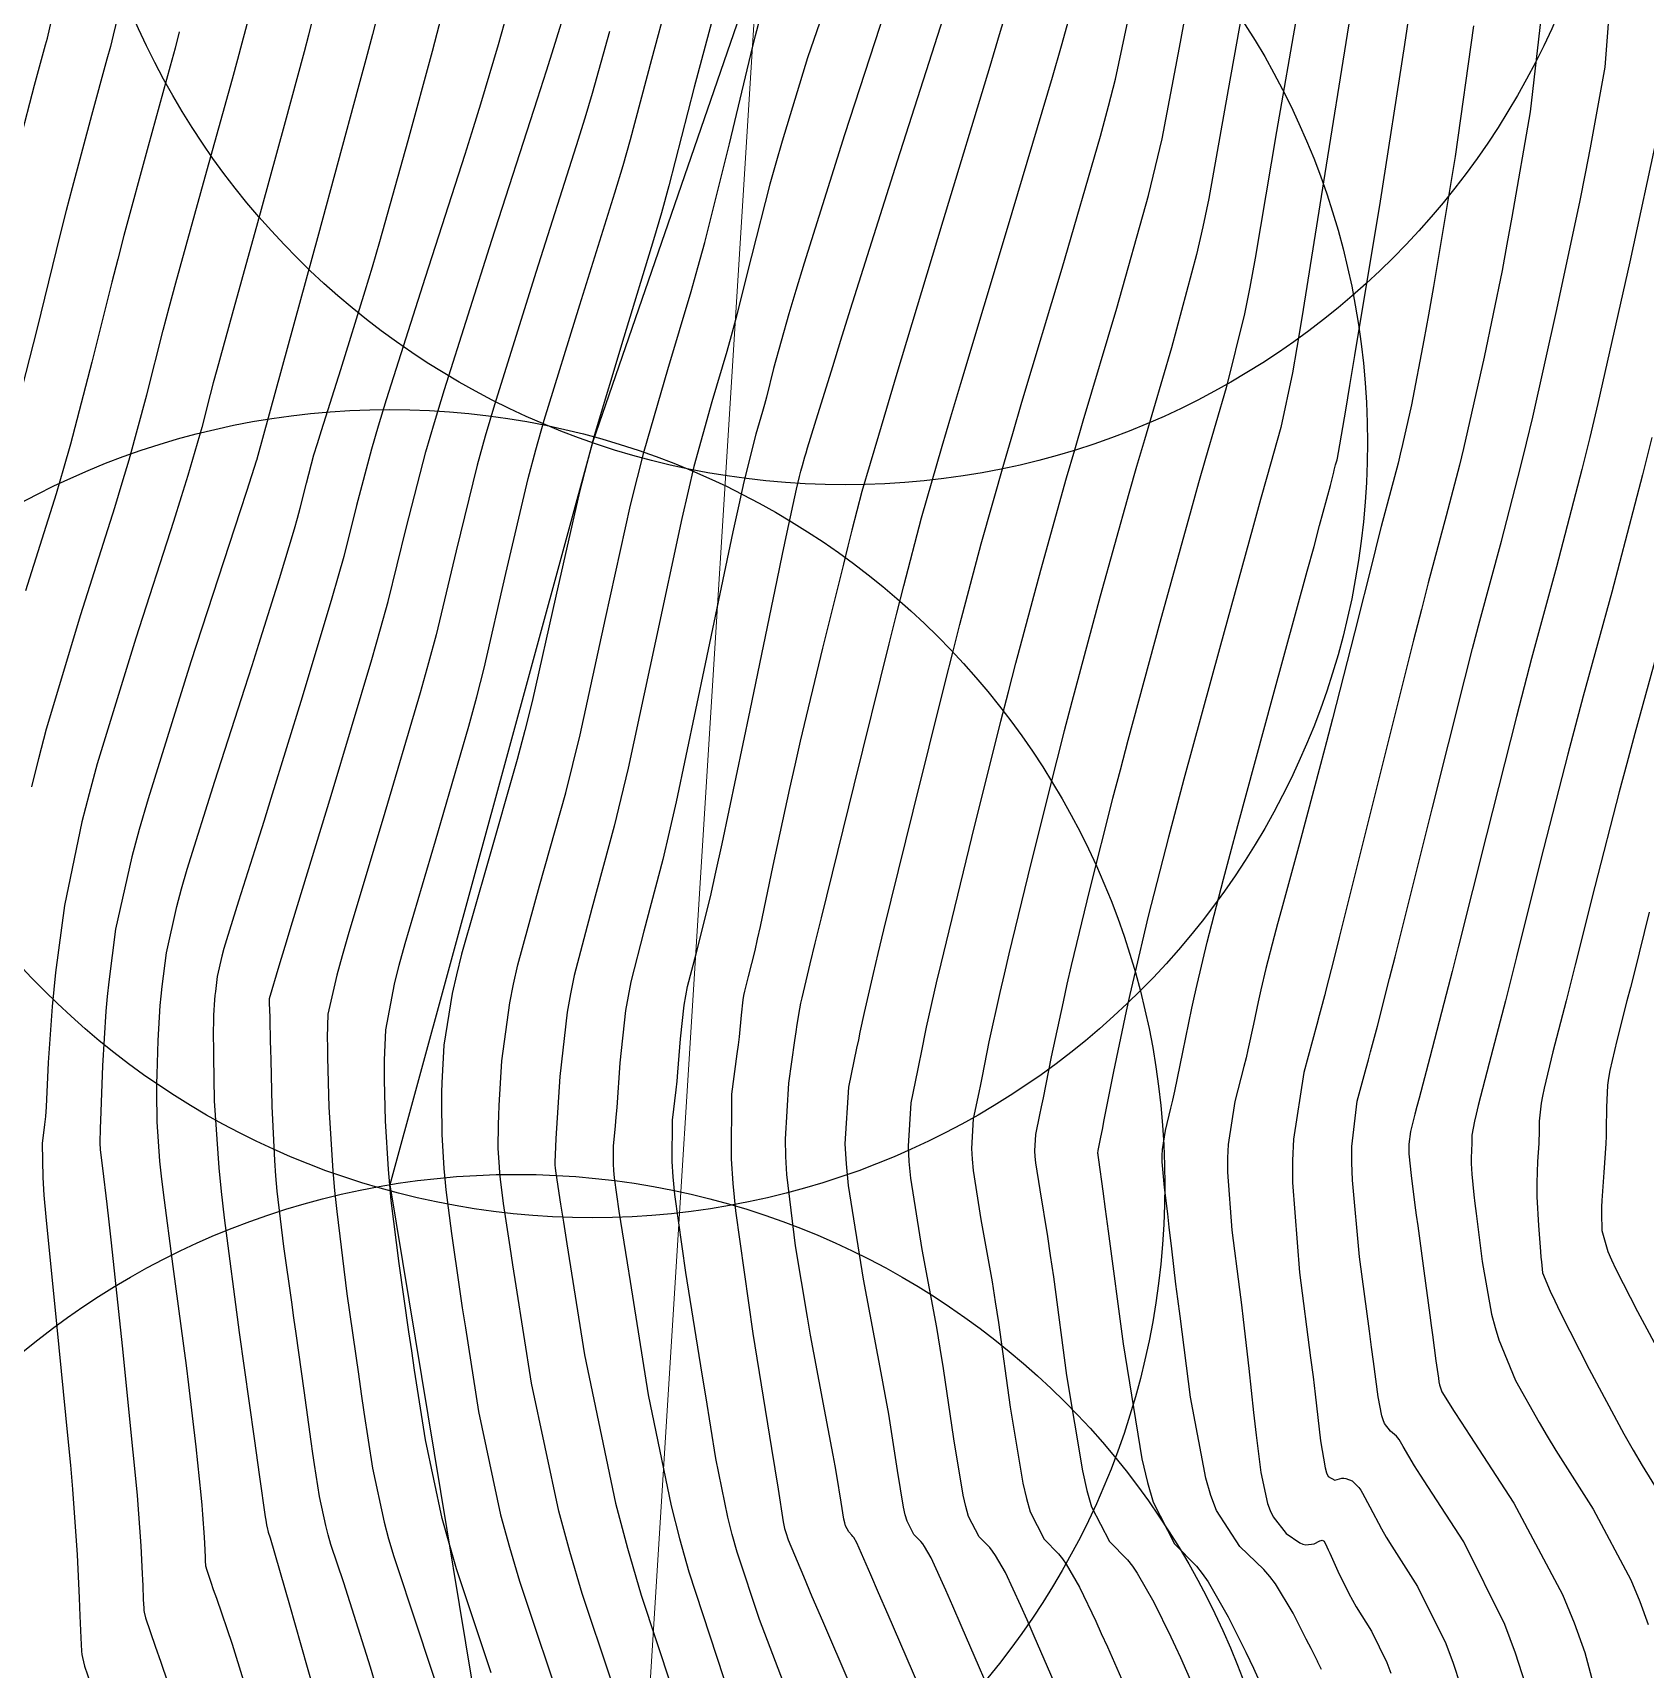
# Model space of a CAD drawing. Header units: metres. Extents: x 837117 to 838477, y 1189012 to 1191015.
# Drawn here: x 837711.6 to 837771.9, y 1189514.8 to 1189576 of the extents above; entities that cross this region are included whole.
import ezdxf

# ---------------------------------------------------------------- set-up
doc = ezdxf.new("R2010")
doc.units = ezdxf.units.M
doc.header["$LTSCALE"] = 0.3
for name, color, linetype in [('CIRCULOS', 60, 'Continuous'), ('COTAS 10', 1, 'Continuous'), ('COTAS INT', 252, 'Continuous'), ('LINEA_DE_CEROS', 61, 'Continuous')]:
    doc.layers.add(name, color=color, linetype=linetype)
doc.layers.add('Linea_Tendencia', color=51, linetype='Continuous', lineweight=20)

msp = doc.modelspace()

# ---------------------------------------------------------------- linework, layer by layer
at = {"layer": 'CIRCULOS'}
for centre in [(837741.996, 1189588.093), (837732.54, 1189560.678), (837724.959, 1189532.911), (837729.694, 1189504.3)]:
    msp.add_circle(centre, 29, dxfattribs=at)
at = {"layer": 'COTAS 10'}
for points, elevation in [([(837741.507, 1189577.753), (837740.585, 1189575.071), (837739.637, 1189571.947), (837739.404, 1189571.132), (837739.184, 1189570.339), (837738.495, 1189567.652), (837737.898, 1189565.268), (837737.736, 1189564.664), (837737.575, 1189564.086), (837737.005, 1189562.201), (837736.342, 1189559.779), (837736.121, 1189558.861), (837735.886, 1189557.836), (837734.902, 1189553.243), (837733.875, 1189548.49), (837733.612, 1189547.365), (837733.358, 1189546.322), (837732.519, 1189543.243), (837731.862, 1189540.735), (837731.724, 1189540.052), (837731.604, 1189539.373), (837731.325, 1189536.963), (837731.201, 1189535.026), (837731.177, 1189534.645), (837731.159, 1189534.331), (837731.131, 1189533.761), (837731.14, 1189533.618), (837731.144, 1189533.574), (837731.149, 1189533.527), (837731.172, 1189533.342), (837731.353, 1189532.18), (837731.457, 1189531.517), (837731.585, 1189530.706), (837732.243, 1189526.545), (837733.411, 1189520.997), (837733.861, 1189519.311), (837734.365, 1189517.561), (837736.64, 1189510.699)], 1700), ([(837711.574, 1189547.794), (837711.831, 1189548.86), (837712.118, 1189549.962), (837713.398, 1189554.24), (837714.671, 1189558.245), (837714.954, 1189559.175), (837715.207, 1189560.027), (837715.867, 1189562.458), (837716.483, 1189564.879), (837716.709, 1189565.725), (837716.957, 1189566.648), (837718.052, 1189570.613), (837719.073, 1189574.282), (837719.275, 1189575.018), (837719.443, 1189575.632), (837719.759, 1189576.84)], 1680), ([(837724.665, 1189513.415), (837724.236, 1189514.86), (837723.242, 1189518.022), (837722.761, 1189519.459), (837722.656, 1189519.817), (837722.563, 1189520.158), (837722.33, 1189521.245), (837722.147, 1189522.448), (837722.087, 1189522.861), (837722.022, 1189523.31), (837721.753, 1189525.219), (837721.456, 1189527.345), (837721.374, 1189527.93), (837721.293, 1189528.513), (837720.998, 1189530.606), (837720.753, 1189532.677), (837720.702, 1189533.247), (837720.658, 1189533.816), (837720.562, 1189535.855), (837720.521, 1189537.586), (837720.511, 1189537.96), (837720.503, 1189538.289), (837720.48, 1189539.097), (837720.468, 1189539.527), (837720.466, 1189539.618), (837720.465, 1189539.696), (837720.467, 1189539.875), (837720.823, 1189541.099), (837721.046, 1189541.837), (837721.322, 1189542.747), (837722.766, 1189547.471), (837724.289, 1189552.565), (837724.614, 1189553.707), (837724.898, 1189554.733), (837725.576, 1189557.471), (837726.315, 1189560.329), (837726.637, 1189561.43), (837727.009, 1189562.665), (837728.778, 1189568.248), (837730.49, 1189573.535), (837730.826, 1189574.585), (837731.103, 1189575.455), (837731.605, 1189577.101)], 1690), ([(837747.874, 1189512.884), (837746.341, 1189516.426), (837746.029, 1189517.142), (837745.764, 1189517.744), (837745.212, 1189518.96), (837744.971, 1189519.379), (837744.902, 1189519.477), (837744.832, 1189519.568), (837744.572, 1189519.832), (837744.316, 1189520.329), (837744.248, 1189520.567), (837744.182, 1189520.848), (837743.956, 1189522.223), (837743.628, 1189524.328), (837743.498, 1189525.069), (837743.352, 1189525.879), (837742.68, 1189529.377), (837742.12, 1189532.879), (837742.044, 1189533.692), (837742.002, 1189534.438), (837742.134, 1189536.564), (837742.44, 1189538.016), (837742.507, 1189538.337), (837742.566, 1189538.622), (837742.717, 1189539.357), (837743.057, 1189540.817), (837743.236, 1189541.56), (837743.452, 1189542.45), (837744.539, 1189546.884), (837745.736, 1189551.697), (837746.022, 1189552.826), (837746.289, 1189553.866), (837747.086, 1189556.884), (837747.958, 1189559.95), (837748.271, 1189561.021), (837748.615, 1189562.187), (837750.118, 1189567.2), (837751.551, 1189572.137), (837751.852, 1189573.257), (837752.111, 1189574.268), (837752.699, 1189577.027)], 1710), ([(837759.816, 1189514.776), (837759.744, 1189514.922), (837759.682, 1189515.057), (837759.666, 1189515.092), (837759.592, 1189515.24), (837759.431, 1189515.557), (837759.349, 1189515.719), (837759.252, 1189515.913), (837758.764, 1189516.879), (837758.097, 1189517.978), (837757.886, 1189518.255), (837757.663, 1189518.521), (837756.764, 1189519.384), (837755.889, 1189520.719), (837755.682, 1189521.282), (837755.49, 1189521.929), (837754.922, 1189524.965), (837754.529, 1189527.995), (837754.447, 1189528.639), (837754.377, 1189529.198), (837754.219, 1189530.51), (837754.127, 1189531.324), (837754.098, 1189531.569), (837754.067, 1189531.822), (837753.942, 1189532.805), (837753.866, 1189533.763), (837753.866, 1189534), (837753.876, 1189534.225), (837753.987, 1189534.936), (837754.189, 1189535.77), (837754.257, 1189536.073), (837754.329, 1189536.406), (837754.63, 1189537.871), (837754.972, 1189539.516), (837755.071, 1189539.964), (837755.171, 1189540.408), (837755.543, 1189541.984), (837756.155, 1189544.344), (837756.405, 1189545.283), (837756.691, 1189546.345), (837758.016, 1189551.21), (837759.289, 1189555.864), (837759.542, 1189556.794), (837759.752, 1189557.568), (837760.153, 1189559.064), (837760.256, 1189559.474), (837760.279, 1189559.564), (837760.299, 1189559.642), (837760.351, 1189559.838), (837760.39, 1189559.987), (837760.402, 1189560.035), (837760.414, 1189560.087), (837760.463, 1189560.303), (837760.734, 1189561.889), (837760.886, 1189562.805), (837761.072, 1189563.927), (837762.023, 1189569.704), (837762.943, 1189575.562), (837763.109, 1189576.735)], 1720), ([(837772.179, 1189560.871), (837771.835, 1189559.467), (837770.682, 1189555.078), (837769.615, 1189551.194), (837769.325, 1189550.108), (837769.038, 1189549.017), (837768.021, 1189545.039), (837767.118, 1189541.439), (837766.901, 1189540.585), (837766.7, 1189539.794), (837766.095, 1189537.457), (837765.687, 1189535.871), (837765.609, 1189535.553), (837765.547, 1189535.288), (837765.451, 1189534.772), (837765.45, 1189534.581), (837765.448, 1189534.521), (837765.445, 1189534.458), (837765.428, 1189534.206), (837765.417, 1189533.902), (837765.418, 1189533.807), (837765.42, 1189533.706), (837765.442, 1189533.302), (837765.521, 1189532.537), (837765.56, 1189532.209), (837765.605, 1189531.83), (837765.829, 1189530.042), (837766.186, 1189528.072), (837766.315, 1189527.577), (837766.458, 1189527.105), (837767.082, 1189525.587), (837767.96, 1189524.014), (837768.262, 1189523.507), (837768.591, 1189522.97), (837769.991, 1189520.775), (837771.398, 1189518.136), (837771.731, 1189517.319), (837772.038, 1189516.465)], 1730)]:
    msp.add_lwpolyline(points, dxfattribs=dict(at, elevation=elevation))
at = {"layer": 'COTAS INT'}
for points, elevation in [([(837750.322, 1189513.154), (837749.075, 1189516.025), (837748.806, 1189516.635), (837748.57, 1189517.164), (837747.992, 1189518.406), (837747.622, 1189519.047), (837747.516, 1189519.198), (837747.409, 1189519.337), (837747.01, 1189519.743), (837746.618, 1189520.505), (837746.514, 1189520.869), (837746.413, 1189521.3), (837746.066, 1189523.408), (837745.682, 1189526.041), (837745.557, 1189526.802), (837745.424, 1189527.577), (837744.88, 1189530.493), (837744.453, 1189533.162), (837744.395, 1189533.782), (837744.363, 1189534.35), (837744.464, 1189535.971), (837744.718, 1189537.186), (837744.783, 1189537.498), (837744.845, 1189537.801), (837745.048, 1189538.805), (837745.421, 1189540.463), (837745.59, 1189541.177), (837745.788, 1189542.002), (837746.739, 1189545.904), (837747.826, 1189550.25), (837748.11, 1189551.356), (837748.385, 1189552.419), (837749.315, 1189555.904), (837750.286, 1189559.359), (837750.588, 1189560.403), (837750.904, 1189561.485), (837752.164, 1189565.709), (837753.346, 1189569.924), (837753.614, 1189571), (837753.855, 1189572.037), (837754.511, 1189575.454), (837754.982, 1189578.034)], 1712), ([(837724.799, 1189577.866), (837724.314, 1189575.942), (837724.067, 1189575.01), (837723.77, 1189573.905), (837722.293, 1189568.469), (837719.991, 1189560.054), (837719.985, 1189560.034), (837719.984, 1189560.029), (837719.983, 1189560.025), (837719.979, 1189560.012), (837719.601, 1189558.85), (837719.363, 1189558.12), (837717.52, 1189552.468), (837715.917, 1189547.346), (837715.586, 1189546.202), (837715.305, 1189545.177), (837714.696, 1189542.468), (837714.447, 1189540.508), (837714.392, 1189539.956), (837714.343, 1189539.399), (837714.216, 1189537.354), (837714.147, 1189535.652), (837714.134, 1189535.312), (837714.124, 1189535.028), (837714.11, 1189534.475), (837714.129, 1189534.22), (837714.139, 1189534.124), (837714.151, 1189534.017), (837714.215, 1189533.537), (837714.374, 1189532.182), (837714.447, 1189531.522), (837714.532, 1189530.74), (837714.944, 1189526.886), (837715.352, 1189522.904), (837715.435, 1189522.041), (837715.505, 1189521.281), (837715.648, 1189519.4), (837715.697, 1189518.359), (837715.707, 1189518.129), (837715.716, 1189517.924), (837715.735, 1189517.394), (837715.755, 1189517.066), (837715.764, 1189516.989), (837715.774, 1189516.918), (837715.824, 1189516.71), (837716.187, 1189515.656), (837716.394, 1189515.051), (837716.648, 1189514.31)], 1684), ([(837756.958, 1189577.362), (837756.323, 1189573.882), (837755.6, 1189569.806), (837755.376, 1189568.744), (837755.142, 1189567.71), (837754.21, 1189564.219), (837753.193, 1189560.783), (837752.905, 1189559.786), (837752.615, 1189558.768), (837751.543, 1189554.924), (837750.481, 1189550.972), (837750.197, 1189549.886), (837749.917, 1189548.804), (837748.94, 1189544.924), (837748.124, 1189541.555), (837747.945, 1189540.794), (837747.786, 1189540.108), (837747.38, 1189538.252), (837747.124, 1189536.979), (837747.059, 1189536.66), (837746.997, 1189536.356), (837746.793, 1189535.378), (837746.724, 1189534.263), (837746.746, 1189533.872), (837746.786, 1189533.445), (837747.079, 1189531.609), (837747.497, 1189529.275), (837747.615, 1189528.534), (837747.735, 1189527.753), (837748.176, 1189524.594), (837748.644, 1189521.752), (837748.78, 1189521.172), (837748.92, 1189520.681), (837749.449, 1189519.653), (837749.986, 1189519.107), (837750.13, 1189518.919), (837750.273, 1189518.716), (837750.772, 1189517.851), (837751.376, 1189516.584), (837751.583, 1189516.127), (837751.809, 1189515.624), (837752.77, 1189513.425)], 1714), ([(837767.45, 1189514.226), (837767.074, 1189515.387), (837766.682, 1189516.457), (837765.141, 1189519.558), (837763.796, 1189521.629), (837763.529, 1189522.049), (837763.307, 1189522.402), (837762.883, 1189523.121), (837762.732, 1189523.381), (837762.682, 1189523.444), (837762.628, 1189523.503), (837762.403, 1189523.687), (837762.181, 1189523.983), (837762.129, 1189524.112), (837762.08, 1189524.263), (837761.939, 1189524.979), (837761.762, 1189526.3), (837761.692, 1189526.831), (837761.612, 1189527.435), (837761.248, 1189530.211), (837760.976, 1189533.079), (837760.954, 1189533.74), (837760.957, 1189534.343), (837761.161, 1189536.038), (837761.493, 1189537.271), (837761.577, 1189537.582), (837761.657, 1189537.88), (837761.914, 1189538.848), (837762.368, 1189540.63), (837762.573, 1189541.442), (837762.811, 1189542.391), (837763.956, 1189546.97), (837765.185, 1189551.838), (837765.477, 1189552.97), (837765.748, 1189554.009), (837766.55, 1189556.982), (837767.273, 1189559.749), (837767.494, 1189560.658), (837767.725, 1189561.629), (837768.632, 1189565.649), (837769.496, 1189569.732), (837769.698, 1189570.742), (837769.885, 1189571.7), (837770.429, 1189574.722), (837770.653, 1189577.66)], 1726), ([(837714.891, 1189577.057), (837714.617, 1189575.919), (837714.506, 1189575.493), (837714.38, 1189575.019), (837713.8, 1189572.906), (837713.073, 1189570.202), (837712.855, 1189569.356), (837712.63, 1189568.467), (837711.754, 1189564.904), (837710.813, 1189561.204)], 1676), ([(837729.347, 1189576.754), (837729.02, 1189575.555), (837728.36, 1189573.338), (837728.084, 1189572.453), (837727.767, 1189571.451), (837726.286, 1189566.852), (837724.829, 1189562.278), (837724.528, 1189561.292), (837724.271, 1189560.428), (837723.711, 1189558.317), (837723.236, 1189556.416), (837723.031, 1189555.683), (837722.796, 1189554.861), (837721.683, 1189551.146), (837720.516, 1189547.362), (837720.247, 1189546.496), (837720.001, 1189545.71), (837719.304, 1189543.524), (837718.85, 1189542.074), (837718.757, 1189541.751), (837718.677, 1189541.461), (837718.505, 1189540.696), (837718.435, 1189540.143), (837718.419, 1189539.987), (837718.405, 1189539.831), (837718.37, 1189539.254), (837718.359, 1189538.408), (837718.361, 1189538.08), (837718.364, 1189537.713), (837718.396, 1189536.049), (837718.567, 1189533.549), (837718.658, 1189532.654), (837718.769, 1189531.671), (837719.329, 1189527.387), (837719.889, 1189523.418), (837720.091, 1189521.984), (837720.301, 1189520.493), (837720.311, 1189520.426), (837720.32, 1189520.365), (837720.347, 1189520.185), (837720.382, 1189520.023), (837720.396, 1189519.973), (837720.411, 1189519.919), (837720.483, 1189519.705), (837721.208, 1189517.202), (837721.636, 1189515.705), (837722.163, 1189513.86)], 1688), ([(837728.759, 1189514.655), (837727.461, 1189518.537), (837727.178, 1189519.505), (837726.927, 1189520.426), (837726.295, 1189523.365), (837725.891, 1189525.98), (837725.783, 1189526.696), (837725.678, 1189527.41), (837725.313, 1189529.96), (837725.019, 1189532.318), (837724.959, 1189532.911), (837724.907, 1189533.477), (837724.795, 1189535.305), (837724.764, 1189536.835), (837724.764, 1189537.214), (837724.768, 1189537.574), (837724.81, 1189538.71), (837725.135, 1189540.409), (837725.317, 1189541.123), (837725.538, 1189541.942), (837726.667, 1189545.78), (837727.917, 1189550.068), (837728.213, 1189551.17), (837728.489, 1189552.236), (837729.307, 1189555.78), (837730.143, 1189559.332), (837730.431, 1189560.402), (837730.742, 1189561.511), (837732.069, 1189565.829), (837733.386, 1189570.015), (837733.691, 1189571.041), (837733.97, 1189572.008), (837734.764, 1189575.017), (837735.351, 1189577.188)], 1694), ([(837737.17, 1189577.035), (837736.344, 1189573.975), (837735.404, 1189570.284), (837735.123, 1189569.268), (837734.834, 1189568.255), (837733.715, 1189564.62), (837732.609, 1189560.933), (837732.328, 1189559.889), (837732.057, 1189558.833), (837731.172, 1189554.934), (837730.284, 1189550.987), (837730.013, 1189549.902), (837729.731, 1189548.819), (837728.618, 1189544.934), (837727.646, 1189541.54), (837727.452, 1189540.766), (837727.291, 1189540.064), (837726.982, 1189538.128), (837726.912, 1189536.724), (837726.902, 1189536.358), (837726.896, 1189536), (837726.907, 1189534.79), (837726.985, 1189533.524), (837727.021, 1189533.132), (837727.063, 1189532.721), (837727.266, 1189531.087), (837727.57, 1189529), (837727.675, 1189528.303), (837727.789, 1189527.555), (837728.278, 1189524.425), (837729.109, 1189520.56), (837729.438, 1189519.349), (837729.811, 1189518.077), (837731.518, 1189512.971)], 1696), ([(837743.48, 1189576.813), (837741.969, 1189572.19), (837740.468, 1189567.382), (837740.158, 1189566.366), (837739.894, 1189565.486), (837739.322, 1189563.448), (837739.053, 1189562.373), (837738.98, 1189562.102), (837738.907, 1189561.841), (837738.651, 1189560.992), (837738.208, 1189559.201), (837738.018, 1189558.347), (837737.8, 1189557.338), (837736.767, 1189552.397), (837735.67, 1189547.242), (837735.412, 1189546.096), (837735.172, 1189545.073), (837734.47, 1189542.397), (837733.982, 1189540.501), (837733.877, 1189539.969), (837733.786, 1189539.434), (837733.569, 1189537.478), (837733.452, 1189535.797), (837733.424, 1189535.436), (837733.398, 1189535.12), (837733.321, 1189534.356), (837733.314, 1189533.697), (837733.333, 1189533.448), (837733.361, 1189533.17), (837733.535, 1189531.924), (837733.845, 1189529.996), (837733.958, 1189529.288), (837734.082, 1189528.505), (837734.631, 1189525.046), (837735.485, 1189520.898), (837735.802, 1189519.68), (837736.153, 1189518.433), (837737.715, 1189513.676)], 1702), ([(837748.066, 1189576.911), (837747.766, 1189575.924), (837747.409, 1189574.75), (837745.655, 1189568.955), (837743.9, 1189563.138), (837743.544, 1189561.95), (837743.244, 1189560.945), (837742.629, 1189558.844), (837742.253, 1189557.395), (837742.103, 1189556.802), (837741.933, 1189556.125), (837741.156, 1189552.988), (837740.32, 1189549.5), (837740.113, 1189548.603), (837739.916, 1189547.736), (837739.294, 1189544.85), (837738.816, 1189542.577), (837738.71, 1189542.095), (837738.616, 1189541.678), (837738.371, 1189540.706), (837738.227, 1189540.147), (837738.197, 1189539.991), (837738.17, 1189539.833), (837738.106, 1189539.257), (837738.028, 1189538.45), (837737.993, 1189538.147), (837737.952, 1189537.81), (837737.752, 1189536.304), (837737.728, 1189533.877), (837737.798, 1189532.959), (837737.9, 1189531.934), (837738.542, 1189527.344), (837739.239, 1189523.047), (837739.487, 1189521.519), (837739.684, 1189520.297), (837739.734, 1189520.053), (837739.753, 1189519.981), (837739.774, 1189519.908), (837739.866, 1189519.628), (837740.435, 1189518.268), (837740.757, 1189517.514), (837741.15, 1189516.596), (837743.162, 1189511.916)], 1706), ([(837760.947, 1189576.955), (837760.776, 1189575.953), (837759.947, 1189570.736), (837759.089, 1189565.343), (837758.9, 1189564.231), (837758.732, 1189563.283), (837758.302, 1189561.237), (837757.77, 1189559.379), (837757.539, 1189558.55), (837757.271, 1189557.585), (837756, 1189552.964), (837754.673, 1189548.078), (837754.371, 1189546.946), (837754.097, 1189545.91), (837753.342, 1189542.964), (837752.796, 1189540.66), (837752.653, 1189540.028), (837752.514, 1189539.399), (837752.044, 1189537.148), (837751.682, 1189535.336), (837751.611, 1189534.983), (837751.554, 1189534.695), (837751.452, 1189534.192), (837751.446, 1189534.088), (837751.448, 1189534.052), (837751.452, 1189534.012), (837751.479, 1189533.841), (837751.643, 1189532.67), (837751.732, 1189531.999), (837751.841, 1189531.179), (837752.395, 1189526.964), (837753.105, 1189522.656), (837753.312, 1189521.776), (837753.523, 1189521.032), (837754.326, 1189519.474), (837755.14, 1189518.646), (837755.359, 1189518.362), (837755.575, 1189518.053), (837756.332, 1189516.742), (837756.987, 1189515.424), (837757.138, 1189515.112), (837757.276, 1189514.822), (837757.666, 1189513.966)], 1718), ([(837768.083, 1189576.96), (837767.627, 1189573.05), (837766.948, 1189569.109), (837766.761, 1189568.096), (837766.575, 1189567.118), (837765.909, 1189563.867), (837765.288, 1189561.115), (837765.13, 1189560.45), (837764.979, 1189559.828), (837764.483, 1189557.934), (837763.818, 1189555.434), (837763.56, 1189554.43), (837763.269, 1189553.29), (837761.951, 1189548.048), (837760.719, 1189543.109), (837760.482, 1189542.161), (837760.29, 1189541.394), (837759.976, 1189540.138), (837759.959, 1189540.078), (837759.956, 1189540.065), (837759.953, 1189540.054), (837759.945, 1189540.024), (837759.94, 1189540.005), (837759.939, 1189540), (837759.938, 1189539.994), (837759.934, 1189539.974), (837759.813, 1189539.523), (837759.738, 1189539.246), (837759.645, 1189538.902), (837759.16, 1189537.114), (837758.77, 1189534.615), (837758.737, 1189533.824), (837758.736, 1189532.991), (837759.003, 1189529.623), (837759.414, 1189526.439), (837759.504, 1189525.72), (837759.585, 1189525.073), (837759.789, 1189523.325), (837759.954, 1189522.318), (837760.009, 1189522.137), (837760.068, 1189521.999), (837760.317, 1189521.855), (837760.585, 1189521.933), (837760.657, 1189521.935), (837760.728, 1189521.928), (837760.973, 1189521.831), (837761.218, 1189521.589), (837761.288, 1189521.491), (837761.359, 1189521.379), (837761.625, 1189520.861), (837762.065, 1189520.035), (837762.246, 1189519.729), (837762.453, 1189519.389), (837763.415, 1189517.883), (837764.476, 1189515.747), (837764.745, 1189515.011), (837765.004, 1189514.212)], 1724), ([(837711.131, 1189571.979), (837711.674, 1189574.052), (837712.011, 1189575.279), (837712.084, 1189575.554), (837712.149, 1189575.802), (837712.308, 1189576.463)], 1674), ([(837722.057, 1189576.479), (837721.914, 1189575.919), (837721.753, 1189575.297), (837721.012, 1189572.537), (837720.186, 1189569.53), (837719.972, 1189568.753), (837719.764, 1189568.001), (837719.063, 1189565.483), (837718.487, 1189563.396), (837718.357, 1189562.915), (837718.239, 1189562.475), (837717.923, 1189561.235), (837717.404, 1189559.438), (837717.159, 1189558.647), (837716.87, 1189557.729), (837715.459, 1189553.354), (837714.017, 1189548.654), (837713.709, 1189547.531), (837713.439, 1189546.485), (837712.792, 1189543.354), (837712.46, 1189540.856), (837712.39, 1189540.21), (837712.329, 1189539.583), (837712.185, 1189537.484), (837712.099, 1189535.822), (837712.074, 1189535.47), (837712.048, 1189535.166), (837711.952, 1189534.46), (837711.974, 1189533.181), (837712.022, 1189532.516), (837712.09, 1189531.716), (837712.487, 1189527.702), (837712.921, 1189523.401), (837713.012, 1189522.419), (837713.09, 1189521.529), (837713.264, 1189519.071), (837713.339, 1189517.46), (837713.355, 1189517.104), (837713.368, 1189516.787), (837713.398, 1189515.966), (837713.429, 1189515.459), (837713.442, 1189515.339), (837713.459, 1189515.229), (837713.536, 1189514.907), (837714.098, 1189513.275)], 1682), ([(837720.217, 1189512.033), (837719.074, 1189515.708), (837718.485, 1189517.428), (837718.37, 1189517.763), (837718.276, 1189518.036), (837718.112, 1189518.513), (837718.09, 1189518.607), (837718.085, 1189518.639), (837718.081, 1189518.674), (837718.072, 1189518.822), (837718.063, 1189519.062), (837718.059, 1189519.154), (837718.055, 1189519.258), (837718.033, 1189519.729), (837717.968, 1189520.579), (837717.936, 1189520.922), (837717.899, 1189521.313), (837717.714, 1189523.113), (837717.447, 1189525.428), (837717.358, 1189526.144), (837717.261, 1189526.891), (837716.857, 1189529.859), (837716.492, 1189532.62), (837716.42, 1189533.238), (837716.361, 1189533.792), (837716.253, 1189535.262), (837716.244, 1189536.37), (837716.247, 1189536.696), (837716.253, 1189537.03), (837716.293, 1189538.304), (837716.374, 1189539.615), (837716.406, 1189539.972), (837716.441, 1189540.326), (837716.601, 1189541.582), (837716.992, 1189543.322), (837717.173, 1189543.981), (837717.386, 1189544.717), (837718.418, 1189548.014), (837719.543, 1189551.488), (837719.814, 1189552.335), (837720.067, 1189553.132), (837720.837, 1189555.595), (837721.391, 1189557.443), (837721.508, 1189557.852), (837721.61, 1189558.217), (837721.846, 1189559.163), (837722.125, 1189560.213), (837722.253, 1189560.643), (837722.402, 1189561.133), (837723.127, 1189563.409), (837724.042, 1189566.346), (837724.311, 1189567.254), (837724.588, 1189568.203), (837725.646, 1189571.973), (837726.555, 1189575.315), (837726.737, 1189575.995), (837726.888, 1189576.567)], 1686), ([(837734.277, 1189511.288), (837732.161, 1189517.616), (837731.699, 1189519.193), (837731.29, 1189520.695), (837730.261, 1189525.485), (837729.687, 1189529.13), (837729.566, 1189529.91), (837729.461, 1189530.59), (837729.219, 1189532.215), (837729.106, 1189533.124), (837729.082, 1189533.353), (837729.062, 1189533.571), (837729.019, 1189534.276), (837729.027, 1189535.166), (837729.039, 1189535.501), (837729.056, 1189535.875), (837729.154, 1189537.546), (837729.447, 1189539.718), (837729.588, 1189540.409), (837729.754, 1189541.137), (837730.569, 1189544.089), (837731.544, 1189547.57), (837731.813, 1189548.633), (837732.08, 1189549.739), (837733.037, 1189554.089), (837733.971, 1189558.335), (837734.225, 1189559.375), (837734.475, 1189560.356), (837735.36, 1189563.41), (837736.242, 1189566.331), (837736.492, 1189567.227), (837736.743, 1189568.162), (837737.668, 1189571.857), (837738.474, 1189575.191), (837738.65, 1189575.899), (837738.806, 1189576.512)], 1698), ([(837739.887, 1189513.765), (837738.79, 1189516.652), (837737.964, 1189519.17), (837737.777, 1189519.831), (837737.61, 1189520.475), (837737.158, 1189522.671), (837736.785, 1189525.012), (837736.667, 1189525.748), (837736.542, 1189526.522), (837736.039, 1189529.634), (837735.63, 1189532.552), (837735.565, 1189533.203), (837735.521, 1189533.787), (837735.537, 1189535.33), (837735.675, 1189536.465), (837735.709, 1189536.792), (837735.74, 1189537.124), (837735.838, 1189538.367), (837735.978, 1189539.634), (837736.037, 1189539.98), (837736.104, 1189540.324), (837736.421, 1189541.552), (837736.958, 1189543.688), (837737.165, 1189544.604), (837737.398, 1189545.662), (837738.448, 1189550.658), (837739.453, 1189555.527), (837739.656, 1189556.504), (837739.827, 1189557.32), (837740.176, 1189558.93), (837740.295, 1189559.409), (837740.321, 1189559.512), (837740.344, 1189559.603), (837740.401, 1189559.824), (837740.495, 1189560.144), (837740.541, 1189560.297), (837740.595, 1189560.479), (837740.863, 1189561.366), (837741.534, 1189563.527), (837741.842, 1189564.511), (837742.204, 1189565.663), (837743.955, 1189571.215), (837745.676, 1189576.579)], 1704), ([(837745.427, 1189512.613), (837743.608, 1189516.827), (837743.251, 1189517.65), (837742.959, 1189518.324), (837742.432, 1189519.515), (837742.32, 1189519.71), (837742.287, 1189519.756), (837742.255, 1189519.798), (837742.134, 1189519.922), (837742.014, 1189520.154), (837741.983, 1189520.265), (837741.952, 1189520.396), (837741.846, 1189521.037), (837741.689, 1189522.04), (837741.626, 1189522.399), (837741.554, 1189522.792), (837741.224, 1189524.508), (837740.824, 1189526.629), (837740.708, 1189527.279), (837740.589, 1189527.956), (837740.142, 1189530.627), (837739.823, 1189533.292), (837739.784, 1189533.966), (837739.768, 1189534.612), (837739.89, 1189536.711), (837740.113, 1189538.303), (837740.161, 1189538.629), (837740.202, 1189538.906), (837740.297, 1189539.488), (837740.344, 1189539.71), (837740.354, 1189539.758), (837740.363, 1189539.801), (837740.385, 1189539.909), (837740.693, 1189541.172), (837740.882, 1189541.943), (837741.116, 1189542.897), (837742.338, 1189547.864), (837743.646, 1189553.144), (837743.935, 1189554.296), (837744.192, 1189555.313), (837744.858, 1189557.864), (837745.63, 1189560.542), (837745.954, 1189561.639), (837746.326, 1189562.89), (837748.072, 1189568.691), (837749.756, 1189574.351), (837750.09, 1189575.513), (837750.366, 1189576.5)], 1708), ([(837758.896, 1189576.671), (837758.135, 1189572.309), (837757.345, 1189567.574), (837757.138, 1189566.487), (837756.937, 1189565.497), (837756.256, 1189562.728), (837755.482, 1189560.081), (837755.222, 1189559.168), (837754.943, 1189558.177), (837753.771, 1189553.944), (837752.577, 1189549.525), (837752.284, 1189548.416), (837752.007, 1189547.357), (837751.141, 1189543.944), (837750.46, 1189541.107), (837750.299, 1189540.411), (837750.15, 1189539.753), (837749.712, 1189537.7), (837749.403, 1189536.157), (837749.335, 1189535.822), (837749.275, 1189535.525), (837749.123, 1189534.785), (837749.085, 1189534.175), (837749.097, 1189533.962), (837749.119, 1189533.729), (837749.279, 1189532.725), (837749.57, 1189530.972), (837749.674, 1189530.267), (837749.788, 1189529.466), (837750.286, 1189525.779), (837750.874, 1189522.204), (837751.046, 1189521.474), (837751.221, 1189520.856), (837751.887, 1189519.564), (837752.563, 1189518.876), (837752.744, 1189518.64), (837752.924, 1189518.385), (837753.552, 1189517.297), (837754.181, 1189516.004), (837754.361, 1189515.62), (837754.542, 1189515.223), (837755.218, 1189513.696)], 1716), ([(837765.513, 1189576.261), (837764.825, 1189571.377), (837764.01, 1189566.518), (837763.824, 1189565.451), (837763.654, 1189564.503), (837763.186, 1189562.085), (837762.851, 1189560.601), (837762.766, 1189560.243), (837762.684, 1189559.907), (837762.417, 1189558.886), (837762.059, 1189557.538), (837761.919, 1189556.997), (837761.763, 1189556.382), (837761.052, 1189553.556), (837760.235, 1189550.338), (837760.012, 1189549.477), (837759.79, 1189548.629), (837758.996, 1189545.674), (837758.325, 1189543.212), (837758.181, 1189542.674), (837758.054, 1189542.199), (837757.744, 1189541.004), (837757.555, 1189540.207), (837757.505, 1189539.982), (837757.455, 1189539.755), (837757.282, 1189538.922), (837757.071, 1189537.964), (837756.997, 1189537.659), (837756.917, 1189537.336), (837756.574, 1189536.025), (837756.323, 1189534.42), (837756.302, 1189533.912), (837756.301, 1189533.377), (837756.472, 1189531.214), (837756.755, 1189528.995), (837756.825, 1189528.423), (837756.891, 1189527.871), (837757.099, 1189526.033), (837757.281, 1189524.393), (837757.331, 1189523.965), (837757.38, 1189523.549), (837757.556, 1189522.144), (837757.807, 1189520.985), (837757.904, 1189520.724), (837758.013, 1189520.49), (837758.504, 1189519.86), (837759.01, 1189519.521), (837759.129, 1189519.469), (837759.238, 1189519.437), (837759.552, 1189519.472), (837759.762, 1189519.585), (837759.805, 1189519.6), (837759.841, 1189519.609), (837759.919, 1189519.583), (837760.02, 1189519.368), (837760.071, 1189519.257), (837760.131, 1189519.123), (837760.432, 1189518.454), (837760.847, 1189517.614), (837760.98, 1189517.372), (837761.12, 1189517.127), (837761.689, 1189516.207), (837762.27, 1189515.038), (837762.417, 1189514.635)], 1722), ([(837717.085, 1189576.036), (837716.928, 1189575.431), (837716.75, 1189574.758), (837715.926, 1189571.759), (837715.015, 1189568.425), (837714.782, 1189567.541), (837714.557, 1189566.673), (837713.811, 1189563.681), (837713.01, 1189560.615), (837712.75, 1189559.702), (837712.473, 1189558.76), (837711.337, 1189555.126)], 1678), ([(837733.185, 1189576.059), (837732.537, 1189573.732), (837732.259, 1189572.813), (837731.938, 1189571.775), (837730.424, 1189567.039), (837728.876, 1189562.088), (837728.534, 1189560.916), (837728.229, 1189559.83), (837727.441, 1189556.626), (837726.693, 1189553.485), (837726.414, 1189552.439), (837726.103, 1189551.316), (837724.717, 1189546.626), (837723.43, 1189542.344), (837723.181, 1189541.48), (837722.979, 1189540.754), (837722.639, 1189539.293), (837722.623, 1189538.423), (837722.626, 1189538.071), (837722.633, 1189537.67), (837722.682, 1189535.819), (837722.829, 1189533.43), (837722.897, 1189532.69), (837722.976, 1189531.915), (837723.36, 1189528.832), (837723.786, 1189525.82), (837723.892, 1189525.09), (837723.993, 1189524.404), (837724.312, 1189522.305), (837724.745, 1189520.292), (837724.917, 1189519.661), (837725.111, 1189518.998), (837726, 1189516.338), (837727.264, 1189512.519)], 1692), ([(837772.416, 1189572.347), (837771.355, 1189567.431), (837770.162, 1189562.142), (837769.859, 1189560.865), (837769.567, 1189559.67), (837768.616, 1189556.03), (837767.681, 1189552.601), (837767.401, 1189551.539), (837767.111, 1189550.427), (837765.989, 1189546.004), (837764.945, 1189541.84), (837764.705, 1189540.892), (837764.487, 1189540.032), (837763.876, 1189537.666), (837763.478, 1189536.155), (837763.393, 1189535.835), (837763.319, 1189535.557), (837763.146, 1189534.907), (837763.088, 1189534.427), (837763.087, 1189534.256), (837763.093, 1189534.069), (837763.17, 1189533.257), (837763.317, 1189532.15), (837763.367, 1189531.778), (837763.421, 1189531.376), (837763.65, 1189529.686), (837763.874, 1189528.027), (837763.926, 1189527.646), (837763.972, 1189527.297), (837764.1, 1189526.319), (837764.193, 1189525.679), (837764.217, 1189525.544), (837764.241, 1189525.428), (837764.321, 1189525.161), (837764.781, 1189524.434), (837765.044, 1189524.028), (837765.365, 1189523.533), (837767.017, 1189521.005), (837768.842, 1189517.582), (837769.273, 1189516.522), (837769.672, 1189515.414), (837770.844, 1189511.009)], 1728), ([(837772.748, 1189554.126), (837771.548, 1189549.786), (837771.249, 1189548.676), (837770.964, 1189547.607), (837770.054, 1189544.074), (837769.316, 1189541.134), (837769.14, 1189540.437), (837768.975, 1189539.792), (837768.481, 1189537.883), (837768.15, 1189536.526), (837768.087, 1189536.228), (837768.038, 1189535.963), (837767.965, 1189535.288), (837767.962, 1189534.781), (837767.957, 1189534.622), (837767.949, 1189534.455), (837767.905, 1189533.787), (837767.875, 1189532.981), (837767.877, 1189532.728), (837767.883, 1189532.461), (837767.941, 1189531.389), (837768.017, 1189530.413), (837768.033, 1189530.207), (837768.049, 1189530.03), (837768.089, 1189529.621), (837768.375, 1189528.929), (837768.546, 1189528.574), (837768.755, 1189528.147), (837769.842, 1189526.013), (837771.138, 1189523.593), (837771.481, 1189522.987), (837771.816, 1189522.408), (837772.966, 1189520.545)], 1732), ([(837772.087, 1189543.109), (837771.515, 1189540.83), (837771.378, 1189540.29), (837771.25, 1189539.789), (837770.868, 1189538.309), (837770.612, 1189537.182), (837770.565, 1189536.903), (837770.528, 1189536.638), (837770.479, 1189535.804), (837770.475, 1189534.98), (837770.466, 1189534.723), (837770.454, 1189534.452), (837770.381, 1189533.367), (837770.313, 1189532.324), (837770.303, 1189532.079), (837770.298, 1189531.854), (837770.311, 1189531.2), (837770.539, 1189530.414), (837770.669, 1189530.105), (837770.828, 1189529.757), (837771.642, 1189528.172), (837772.618, 1189526.363)], 1734)]:
    msp.add_lwpolyline(points, dxfattribs=dict(at, elevation=elevation))
at = {"layer": 'LINEA_DE_CEROS'}
msp.add_lwpolyline([(837698.085, 1189848.677), (837689.342, 1189821.084), (837712.507, 1189803.637), (837735.353, 1189785.775), (837760.703, 1189771.69), (837779.938, 1189749.987), (837771.514, 1189722.238), (837758.693, 1189696.226), (837769.029, 1189669.13), (837764.358, 1189640.436), (837748.053, 1189616.454), (837741.996, 1189588.093), (837732.54, 1189560.678), (837724.959, 1189532.911), (837729.694, 1189504.3), (837736.287, 1189476.06), (837737.58, 1189447.088), (837729.608, 1189419.206), (837725.281, 1189390.53), (837726.152, 1189361.771), (837723.733, 1189332.872)], dxfattribs=at)
at = {"layer": 'Linea_Tendencia'}
msp.add_lwpolyline([(838041.852, 1190952.651), (838165.343, 1190589.154), (838075.416, 1190256.306), (838109.489, 1190042.064), (837622.868, 1190250.641), (837754.279, 1189827.032), (837723.495, 1189335.311)], dxfattribs=at)

doc.saveas('drawing.dxf')
